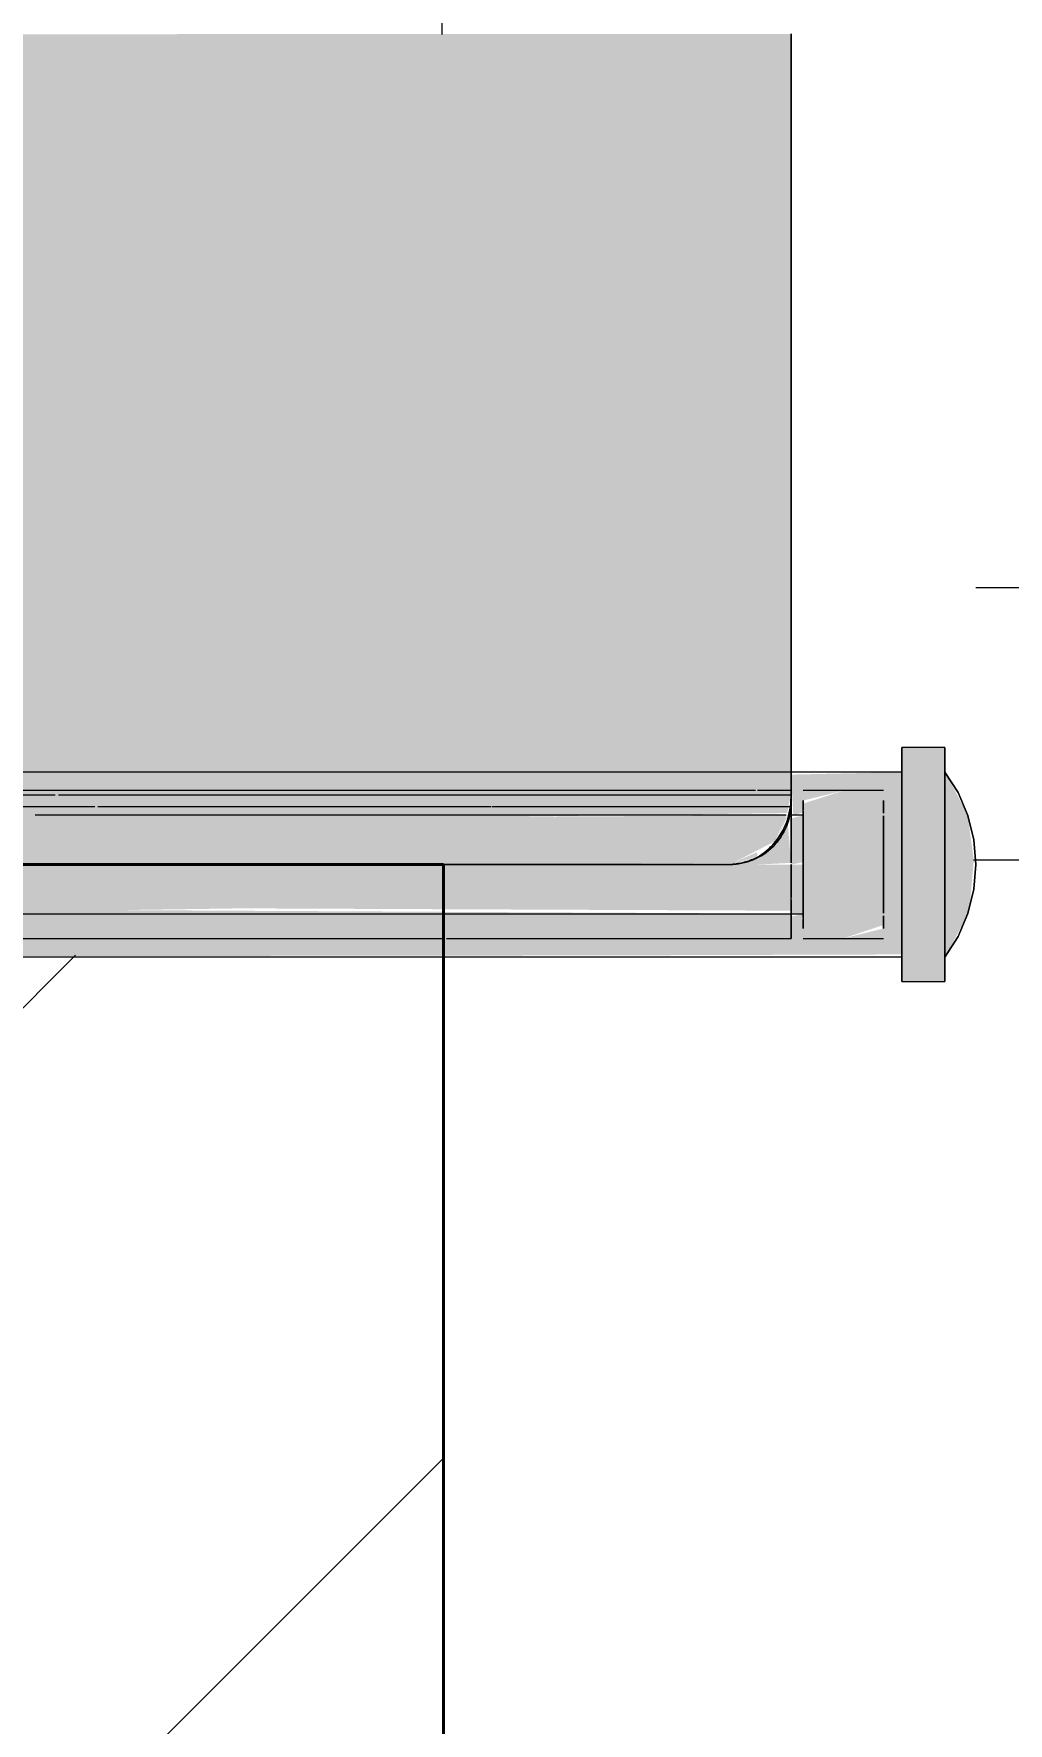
# Model space of a CAD drawing. Header units: millimetres. Extents: x 62702 to 101096, y -2454 to 12271.
# Drawn here: x 90186.2 to 90265.3, y 8930.3 to 9067.5 of the extents above; entities that cross this region are included whole.
import ezdxf

# ---------------------------------------------------------------- set-up
doc = ezdxf.new("R2010")
doc.units = ezdxf.units.MM
for name, color, linetype, lineweight in [('0-1', 7, 'Continuous', 9), ('A-ANNO-DIMS', 7, 'Continuous', 9), ('A-ANNO-DIMS-25', 7, 'Continuous', 9), ('A-DETL-1', 7, 'Continuous', 40), ('A-WALL-PATT', 7, 'Continuous', 9), ('P-SANR-FIXT', 7, 'Continuous', 9), ('P-SANR-FIXT-IDEN', 7, 'Continuous', 9)]:
    doc.layers.add(name, color=color, linetype=linetype, lineweight=lineweight)
doc.layers.add('0-2', color=7, linetype='Continuous', lineweight=9, transparency=0.7)
doc.layers.add('A-DETL-GENF-2', color=7, linetype='Continuous', lineweight=9, true_color=0xe0e0e0)
doc.styles.add('ISOCPEUR_2', font='isocpeur.ttf', dxfattribs={"width": 0.9, "height": 62.5})
doc.dimstyles.new('ISO-2_5_0_9К_БОЛЬШОЙ_1', dxfattribs={"dimscale": 304.8, "dimtxt": 62.248823, "dimasz": 0.123031, "dimexe": 0.098425, "dimexo": 0.246063, "dimgap": 0, "dimtad": 1, "dimdec": 0, "dimrnd": 10, "dimzin": 0, "dimdsep": 46, "dimtxsty": 'ISOCPEUR_2', "dimblk1": 'OBLIQUE', "dimblk2": 'OBLIQUE', "dimsah": 1, "dimcen": 0.09, "dimdle": 0.098425, "dimazin": 0, "dimtfac": 1, "dimtdec": 4, "dimtix": 1, "dimtmove": 0, "dimatfit": 3, "dimfxl": 1, "dimtvp": 1, "dimtolj": 1, "dimtzin": 0, "dimarcsym": 2})

# ---------------------------------------------------------------- blocks, each defined once
blk = doc.blocks.new('Sanitary_Toilet-Accessories_Gessi_Wall-mounted-paper-roll-holder-65449 - Chrome-30913797-Развертка 3_10-3')
at = {"layer": '0-2'}
for points in [[(-67785.27, 9066.4), (-67725.77, 9066.44), (-67725.77, 9067.44), (-67844.77, 9067.4), (-67844.77, 9066.44), (-67791.59, 9066.4)], [(-67759.44, 9007.3), (-67725.77, 9007.5), (-67725.77, 9066.44), (-67844.77, 9066.44), (-67844.77, 9020.34), (-67843.65, 9019.8), (-67840.42, 9017.74), (-67836.82, 9014.21), (-67835.7, 9012.64), (-67834.22, 9010.21), (-67832.87, 9007.49), (-67825.38, 9007.47), (-67759.87, 9007.3)], [(-67714.72, 8990.5), (-67713.27, 8990.5), (-67713.27, 9009.5), (-67716.77, 9009.5), (-67716.77, 8990.5), (-67715.02, 8990.5)], [(-67717.73, 9000), (-67716.77, 9000), (-67716.77, 9007.5), (-67725.77, 9007.3), (-67725.58, 9003.99), (-67724.77, 9004.24), (-67724.77, 9005.2), (-67721.52, 9006), (-67718.27, 9004.95), (-67718.27, 9000)], [(-67713.27, 8992.49), (-67711.59, 8995.58), (-67711.2, 8997.23), (-67710.93, 9000.36), (-67711.42, 9004.01), (-67713.13, 9007.3), (-67713.27, 9007.3), (-67713.27, 8992.5)], [(-67722.33, 9000), (-67718.27, 9000), (-67718.27, 9005.2), (-67721.52, 9006), (-67724.77, 9004.95), (-67724.77, 9000), (-67722.7, 9000)], [(-67725.77, 9000), (-67724.77, 9000.18), (-67724.77, 9004), (-67725.77, 9003.73), (-67725.77, 9000.13)], [(-67832.27, 8992.5), (-67741.36, 8992.62), (-67716.77, 8992.7), (-67716.77, 9000), (-67718.27, 9000), (-67718.27, 8994.8), (-67721.52, 8994), (-67724.77, 8995.04), (-67724.77, 8996), (-67725.77, 8995.76), (-67725.77, 8994.28), (-67805.07, 8994), (-67832.27, 8993.83), (-67832.27, 8992.5)], [(-67800.94, 8996), (-67770.33, 8996.44), (-67725.77, 8996.25), (-67725.77, 9000), (-67831.78, 8999.83), (-67831.81, 8996.16), (-67808.14, 8996.07), (-67802.24, 8996.01)], [(-67724.77, 8996), (-67724.77, 9000), (-67725.77, 9000), (-67725.77, 8996.01)], [(-67721.52, 8994), (-67718.27, 8995.08), (-67718.27, 9000), (-67724.77, 9000), (-67724.77, 8994.8), (-67721.52, 8994)], [(-67725.77, 8995.23), (-67725.77, 8996.01), (-67786.66, 8996.33), (-67808.14, 8996.07), (-67832.15, 8996.02), (-67832.04, 8995.24), (-67728.5, 8995.23)], [(-67792.81, 8994), (-67725.77, 8994.28), (-67725.77, 8995.23), (-67832.35, 8995.2), (-67832.41, 8994.14), (-67797.58, 8994), (-67793.08, 8994)]]:
    blk.add_hatch(color=256, dxfattribs=at).paths.add_polyline_path(points)
h = blk.add_hatch(color=256, dxfattribs=at)
h.paths.add_polyline_path([(-67725.97, 9003.99), (-67725.77, 9004.16), (-67725.96, 9004)])
h.paths.add_polyline_path([(-67788.95, 9005.64), (-67725.77, 9005.76), (-67725.77, 9007.46), (-67803.85, 9007.38), (-67832.99, 9007.24), (-67832.04, 9005.71), (-67789.79, 9005.64)])
h = blk.add_hatch(color=256, dxfattribs=at)
h.paths.add_polyline_path([(-67778.25, 9003.48), (-67726.08, 9004.18), (-67725.77, 9005.76), (-67815.02, 9005.64), (-67832.45, 9005.47), (-67831.83, 9003.84), (-67814.61, 9003.87), (-67793.08, 9003.82), (-67780.93, 9003.54)])
h.paths.add_polyline_path([(-67726.03, 9003.99), (-67725.93, 9004.17), (-67726.03, 9004)])
h = blk.add_hatch(color=256, dxfattribs=at)
h.paths.add_polyline_path([(-67728.41, 9000), (-67725.77, 9000.13), (-67726.05, 9003.59), (-67726.53, 9002.48), (-67727.16, 9001.58), (-67728.85, 9000.38), (-67730.77, 9000), (-67728.5, 9000)])
h.paths.add_polyline_path([(-67841.27, 9000), (-67841.31, 9000.25), (-67841.28, 9000.1)])
h.paths.add_polyline_path([(-67727.43, 9001.49), (-67726.95, 9001.91), (-67727.2, 9001.67)])
h.paths.add_polyline_path([(-67726.15, 9003.99), (-67726, 9004.17), (-67726.15, 9004)])
h = blk.add_hatch(color=256, dxfattribs=at)
h.paths.add_polyline_path([(-67730.77, 9000), (-67728.5, 9000.63), (-67728.78, 9000.46), (-67730.2, 9000.13)])
h.paths.add_polyline_path([(-67750.71, 9000), (-67730.47, 9000.13), (-67727.04, 9001.91), (-67726.24, 9003.75), (-67726.15, 9003.99), (-67787.21, 9003.69), (-67804.44, 9003.97), (-67832.04, 9003.46), (-67831.7, 9000), (-67752.46, 9000)])
h.paths.add_polyline_path([(-67727.04, 9001.67), (-67726.01, 9003.75), (-67726.47, 9002.88), (-67727, 9001.78)])
h = blk.add_hatch(color=256, dxfattribs=at)
h.paths.add_polyline_path([(-67730.77, 9000), (-67728.5, 9000.67), (-67728.53, 9001), (-67730.47, 9000.13)])
h.paths.add_polyline_path([(-67726.78, 9002.34), (-67726.03, 9003.99), (-67726.26, 9003.7), (-67726.74, 9002.45)])
at = {"layer": '0-1'}
for p, q in [((-67713.27, 9009.5), (-67716.77, 9009.5)), ((-67725.77, 9007.5), (-67832.27, 9007.5)), ((-67716.77, 9007.5), (-67725.77, 9007.5)), ((-67728.66, 9006), (-67841.51, 9006)), ((-67725.77, 9006), (-67728.5, 9006)), ((-67718.27, 9006), (-67724.77, 9006)), ((-67726.15, 9004), (-67787.16, 9004)), ((-67724.77, 9004), (-67725.96, 9004)), ((-67838.74, 8996), (-67754, 8996)), ((-67754, 8996), (-67724.77, 8996)), ((-67814.61, 8994), (-67754, 8994)), ((-67753.74, 8994), (-67725.77, 8994)), ((-67724.77, 8994), (-67718.27, 8994)), ((-67832.27, 8992.5), (-67754, 8992.5)), ((-67754, 8992.5), (-67716.77, 8992.5)), ((-67716.77, 8990.5), (-67713.27, 8990.5))]:
    blk.add_line(p, q, dxfattribs=at)
at = {"layer": '0-1', "flags": 128}
for points in [[(-67710.77, 9000), (-67710.92, 9002.01), (-67711.41, 9003.99), (-67712.2, 9005.85), (-67713.27, 9007.51)], [(-67713.27, 9007.51), (-67712.2, 9005.85), (-67711.41, 9003.99), (-67710.92, 9002.01), (-67710.77, 9000)], [(-67713.27, 8992.49), (-67712.2, 8994.15), (-67711.41, 8996.01), (-67710.92, 8997.99), (-67710.77, 9000)], [(-67710.77, 9000), (-67710.92, 8997.99), (-67711.41, 8996.01), (-67712.2, 8994.15), (-67713.27, 8992.49)]]:
    blk.add_lwpolyline(points, dxfattribs=at)
at = {"layer": 'P-SANR-FIXT'}
for p, q in [((-67725.77, 9066.61), (-67725.77, 9067.45)), ((-67725.77, 9067.45), (-67725.77, 9066.69)), ((-67725.77, 9067.44), (-67725.77, 9066.74)), ((-67725.77, 9005.47), (-67725.77, 9067.44)), ((-67725.77, 9066.74), (-67725.77, 9065.69)), ((-67725.77, 9066.62), (-67725.77, 9065.55)), ((-67725.77, 9064.89), (-67725.77, 9066.61)), ((-67725.77, 9066.28), (-67725.77, 9064.76)), ((-67725.77, 9005.5), (-67725.77, 9066.28)), ((-67725.77, 9065.69), (-67725.77, 9060.76)), ((-67725.77, 9065.55), (-67725.77, 9063.2)), ((-67725.77, 9064.76), (-67725.77, 9062.91)), ((-67725.77, 9060.48), (-67725.77, 9064.74)), ((-67725.77, 9063.2), (-67725.77, 9060.27)), ((-67725.77, 9062.91), (-67725.77, 9060.36)), ((-67725.77, 9060.68), (-67725.77, 9025.2)), ((-67725.77, 9058.38), (-67725.77, 9060.4)), ((-67725.77, 9060.29), (-67725.77, 9056.77)), ((-67725.77, 9060.27), (-67725.77, 9057.61)), ((-67725.77, 9036.77), (-67725.77, 9058.09)), ((-67725.77, 9057.61), (-67725.77, 9050.31)), ((-67725.77, 9056.77), (-67725.77, 9054.41)), ((-67725.77, 9054.41), (-67725.77, 9036.16)), ((-67725.77, 9050.18), (-67725.77, 9040.81)), ((-67725.77, 9040.81), (-67725.77, 9037.64)), ((-67725.77, 9037.64), (-67725.77, 9030.18)), ((-67725.77, 9008.05), (-67725.77, 9036.72)), ((-67725.77, 9036.16), (-67725.77, 9031.17)), ((-67725.77, 9031.17), (-67725.77, 9025.34)), ((-67725.77, 9030.18), (-67725.77, 9024.56)), ((-67725.77, 9025.34), (-67725.77, 9019.22)), ((-67725.77, 9025.2), (-67725.77, 9012.83)), ((-67725.77, 9024.56), (-67725.77, 9018.24)), ((-67725.77, 9019.22), (-67725.77, 9013.11)), ((-67725.77, 9018.24), (-67725.77, 9005)), ((-67725.77, 9007.49), (-67725.77, 9018.17)), ((-67725.77, 9017.97), (-67725.77, 9005.47)), ((-67725.77, 9013.11), (-67725.77, 9008.05)), ((-67725.77, 9012.64), (-67725.77, 9007.49)), ((-67716.77, 9009.5), (-67716.77, 9007.66)), ((-67716.77, 8990.5), (-67716.77, 9009.5)), ((-67713.27, 9009.5), (-67713.27, 8990.5)), ((-67713.27, 9007.67), (-67713.27, 9009.5)), ((-67725.77, 9007.47), (-67725.77, 9008.05)), ((-67725.77, 9008.05), (-67725.77, 9007.47)), ((-67725.77, 9007.49), (-67725.77, 9006.95)), ((-67725.77, 9006.95), (-67725.77, 9007.49)), ((-67716.77, 9007.66), (-67716.77, 8992.34)), ((-67716.77, 9000), (-67716.77, 9007.5)), ((-67716.77, 9007.5), (-67716.77, 9000)), ((-67713.27, 9000), (-67713.27, 9007.67)), ((-67713.27, 9007.51), (-67713.27, 8992.49)), ((-67713.27, 9007.51), (-67713.27, 8992.49)), ((-67725.77, 9006.69), (-67725.77, 9007.2)), ((-67725.77, 9007.2), (-67725.77, 9006.69)), ((-67725.77, 9006.69), (-67725.77, 9006.22)), ((-67725.77, 9006.22), (-67725.77, 9006.69)), ((-67725.77, 9006.22), (-67725.77, 9006.68)), ((-67725.77, 9006.68), (-67725.77, 9006.22)), ((-67725.77, 9006.21), (-67725.77, 9005.79)), ((-67725.77, 9005.79), (-67725.77, 9006.21)), ((-67725.77, 9005.76), (-67725.77, 9006)), ((-67725.77, 9004.5), (-67725.77, 9005.91)), ((-67725.77, 9005.91), (-67725.77, 9004.5)), ((-67836.14, 9004.7), (-67785.27, 9004.7)), ((-67785.54, 9005.64), (-67815.02, 9005.64)), ((-67755.52, 9005.64), (-67785.27, 9005.64)), ((-67785.27, 9004.7), (-67782.32, 9004.7)), ((-67782.07, 9004.7), (-67750.13, 9004.7)), ((-67725.77, 9005.64), (-67755.52, 9005.64)), ((-67750.03, 9004.7), (-67725.9, 9004.7)), ((-67725.77, 9004.33), (-67725.77, 9005.59)), ((-67725.77, 9005.5), (-67725.77, 9004.18)), ((-67725.77, 9004.18), (-67725.77, 9005.5)), ((-67725.77, 9005), (-67725.77, 9005.5)), ((-67725.77, 9005.47), (-67725.77, 9004.7)), ((-67725.77, 9004.7), (-67725.77, 9005)), ((-67725.77, 9005), (-67725.77, 9004.62)), ((-67725.77, 9004.6), (-67725.77, 9003.04)), ((-67724.77, 9005.2), (-67724.77, 9004.43)), ((-67724.77, 9004.43), (-67724.77, 9005.2)), ((-67718.27, 9004.18), (-67718.27, 9005.2)), ((-67718.27, 9005.2), (-67718.27, 9004.18)), ((-67725.77, 9000.13), (-67725.77, 9004.31)), ((-67725.77, 9003.1), (-67725.77, 9004.31)), ((-67725.77, 9004.31), (-67725.77, 9003.1)), ((-67725.77, 9004.01), (-67725.77, 9002.88)), ((-67725.77, 9002.88), (-67725.77, 9004.01)), ((-67724.77, 9000), (-67724.77, 9004.41)), ((-67724.77, 9004.33), (-67724.77, 9003.24)), ((-67724.77, 9002.83), (-67724.77, 9004)), ((-67724.77, 9004), (-67724.77, 9002.83)), ((-67724.77, 9003.12), (-67724.77, 9000)), ((-67718.27, 9000), (-67718.27, 9003.94)), ((-67718.27, 9003.94), (-67718.27, 9000)), ((-67725.77, 9003.04), (-67725.77, 9000.15)), ((-67725.77, 9000.14), (-67725.77, 9002.79)), ((-67725.77, 9002.79), (-67725.77, 9000.14)), ((-67725.77, 9002.6), (-67725.77, 9000.13)), ((-67725.77, 9000.13), (-67725.77, 9002.6)), ((-67724.77, 9000), (-67724.77, 9002.73)), ((-67724.77, 9002.73), (-67724.77, 9000)), ((-67785.27, 9000), (-67839.77, 9000)), ((-67754, 9000), (-67785.27, 9000)), ((-67754, 9000), (-67730.77, 9000)), ((-67730.77, 9000), (-67754, 9000)), ((-67725.77, 9000.01), (-67725.77, 8997.39)), ((-67725.77, 9000), (-67725.77, 8997.33)), ((-67725.77, 8996.84), (-67725.77, 9000)), ((-67725.77, 8996.56), (-67725.77, 8999.99)), ((-67724.77, 8996.88), (-67724.77, 9000)), ((-67724.77, 9000), (-67724.77, 8995.59)), ((-67724.77, 8997.27), (-67724.77, 9000)), ((-67724.77, 9000), (-67724.77, 8997.27)), ((-67718.27, 9000), (-67718.27, 8996.06)), ((-67718.27, 8996.06), (-67718.27, 9000)), ((-67716.77, 8992.5), (-67716.77, 9000)), ((-67716.77, 9000), (-67716.77, 8992.5)), ((-67713.27, 8992.33), (-67713.27, 9000)), ((-67725.77, 8997.13), (-67725.77, 8995.37)), ((-67725.77, 8997.06), (-67725.77, 8996.54)), ((-67725.77, 8995.66), (-67725.77, 8996.56)), ((-67725.77, 8995.64), (-67725.77, 8996.55)), ((-67725.77, 8996.45), (-67725.77, 8995.87)), ((-67724.77, 8996), (-67724.77, 8997.17)), ((-67724.77, 8997.17), (-67724.77, 8996)), ((-67724.77, 8995.67), (-67724.77, 8996.76)), ((-67725.77, 8995.65), (-67725.77, 8994.99)), ((-67725.77, 8994), (-67725.77, 8995.64)), ((-67725.77, 8995), (-67725.77, 8995.53)), ((-67725.77, 8995.35), (-67725.77, 8995)), ((-67725.77, 8994.99), (-67725.77, 8994.3)), ((-67724.77, 8994.8), (-67724.77, 8995.57)), ((-67724.77, 8995.57), (-67724.77, 8994.8)), ((-67718.27, 8995.82), (-67718.27, 8994.8)), ((-67718.27, 8994.8), (-67718.27, 8995.82)), ((-67725.77, 8994.28), (-67725.77, 8994)), ((-67716.77, 8992.34), (-67716.77, 8990.5)), ((-67713.27, 8990.5), (-67713.27, 8992.33))]:
    blk.add_line(p, q, dxfattribs=at)
at = {"layer": 'P-SANR-FIXT', "flags": 128}
blk.add_lwpolyline([(-67839.77, 9000), (-67785.27, 9000), (-67754, 9000)], dxfattribs=at)
at = {"layer": 'P-SANR-FIXT'}
for points, knots in [([(-67730.77, 9000), (-67730.4, 9000.01), (-67729.88, 9000.08), (-67729.24, 9000.26), (-67728.62, 9000.51), (-67728.04, 9000.88), (-67727.51, 9001.33), (-67726.8, 9002.06), (-67726, 9003.44), (-67725.77, 9004.76), (-67725.77, 9005.47)], [0, 0, 0, 0, 0.125, 0.1875, 0.25, 0.375, 0.4375, 0.5, 0.75, 1, 1, 1, 1]), ([(-67727.06, 9001.64), (-67726.68, 9002.07), (-67726.01, 9003.12), (-67725.77, 9004.35), (-67725.77, 9005)], [0.530826, 0.530826, 0.530826, 0.530826, 0.75, 1, 1, 1, 1]), ([(-67727.34, 9001.5), (-67727.42, 9001.42), (-67727.61, 9001.23), (-67728.06, 9000.84), (-67728.47, 9000.6), (-67728.77, 9000.46)], [0.5209746, 0.5209746, 0.5209746, 0.5209746, 0.5625, 0.625, 0.75, 0.75, 0.75, 0.75])]:
    blk.add_open_spline(points, degree=3, knots=knots, dxfattribs=at)
for points in [[(-67725.77, 9005), (-67725.77, 9004.35), (-67726.02, 9003.04), (-67727.14, 9001.37), (-67728.8, 9000.26), (-67730.11, 9000), (-67730.77, 9000)], [(-67725.77, 9005.47), (-67725.76, 9005.13), (-67725.79, 9004.79), (-67725.85, 9004.45)], [(-67726.12, 9003.47), (-67726.26, 9003.1), (-67726.46, 9002.71), (-67726.69, 9002.35)], [(-67725.85, 9004.45), (-67725.88, 9004.29), (-67725.95, 9003.96), (-67726.06, 9003.64), (-67726.12, 9003.47)], [(-67726.69, 9002.35), (-67726.85, 9002.09), (-67727.04, 9001.84), (-67727.23, 9001.62)], [(-67728.77, 9000.46), (-67729.06, 9000.33), (-67729.69, 9000.12), (-67730.39, 9000.02), (-67730.77, 9000)], [(-67730.77, 9000), (-67730.11, 9000), (-67729.46, 9000.13), (-67728.85, 9000.38)], [(-67728.85, 9000.38), (-67728.25, 9000.63), (-67727.69, 9001), (-67727.23, 9001.47)]]:
    blk.add_open_spline(points, degree=3, dxfattribs=at)
blk = doc.blocks.new('DIMBLOCK41-Развертка 3_10-3')
at = {"layer": 'A-ANNO-DIMS-25'}
for p, q in [((90913.43, 9099.43), (90913.43, 8125.71)), ((90913.43, 8155.71), (90913.43, 9099.43)), ((89608.43, 8325), (89608.43, 8125.71)), ((89608.43, 8155.71), (89608.43, 8325)), ((89578.43, 8155.71), (90913.43, 8155.71))]:
    blk.add_line(p, q, dxfattribs=at)
at = {"layer": 'A-ANNO-DIMS-25', "lineweight": 20}
for p, q in [((89608.43, 8155.71), (89627.18, 8174.46)), ((90913.43, 8155.71), (90932.18, 8174.46)), ((89608.43, 8155.71), (89589.68, 8136.96)), ((90913.43, 8155.71), (90894.68, 8136.96))]:
    blk.add_line(p, q, dxfattribs=at)
at = {"layer": 'A-ANNO-DIMS-25', "color": 0, "insert": (90187.31, 8237.36), "char_height": 62.5, "width": 176.6909, "attachment_point": 1, "line_spacing_factor": 1.149209, "style": 'ISOCPEUR_2'}
blk.add_mtext('1300', dxfattribs=at)
blk = doc.blocks.new('_Oblique')
at = {"color": 0, "linetype": 'ByBlock', "lineweight": -2}
blk.add_line((-0.5, -0.5), (0.5, 0.5), dxfattribs=at)

msp = doc.modelspace()

# ---------------------------------------------------------------- hatches: boundary and pattern name
at = {"layer": 'A-DETL-GENF-2'}
h = msp.add_hatch(dxfattribs=at)
h.set_pattern_fill('FP_30', color=256, style=0, pattern_type=2)
h.set_pattern_definition([(45, (91308.545, 0), (-35.35534, 35.35534), [])])
h.paths.add_polyline_path([(89839.33, 8400), (89839.33, 8400.71), (89714.43, 8400.71), (89714.43, 8660.36), (89669.43, 8672.71), (89669.43, 8780), (89624.79, 8780), (89655.67, 8664.77), (89619.43, 8664.68), (89619.43, 8400), (89714.43, 8400)])
h.paths.add_polyline_path([(90219.43, 8400), (90219.43, 8667.92), (90207.85, 8655.29), (90182.68, 8634.53), (90165.78, 8623.92), (90139.02, 8611.61), (90123.79, 8607.45), (90123.79, 8400)])
h.paths.add_polyline_path([(90211.86, 8800), (90219.43, 8800), (90219.43, 8992.68), (90169.59, 8992.62), (90140.37, 8992.49), (90139.22, 8989.79), (90137.29, 8986.68), (90134.27, 8983.38), (90131.54, 8981.28), (90129.38, 8979.95), (90124.19, 8978.07), (90119.17, 8977.5), (90112.21, 8978.6), (90108.55, 8980.2), (90105, 8982.55), (90101.73, 8985.79), (90100.44, 8987.63), (90099.12, 8989.79), (90097.42, 8994.24), (90096.72, 8998.81), (90096.61, 9000), (89753.26, 9000), (89754.34, 8958.48), (89758.86, 8800), (90206.63, 8800)])
at = {"layer": 'A-WALL-PATT'}
h = msp.add_hatch(dxfattribs=at)
h.set_pattern_fill('FP_28', color=256, style=0, pattern_type=2)
h.set_pattern_definition([(90, (89618.93, 8400), (-600, 4e-14), []), (180, (89618.93, 8400), (-7e-14, -600), [])])
h.paths.add_polyline_path([(90219.43, 8400), (90891.83, 8400), (90891.83, 8410), (90898.86, 8410), (90898.86, 8432.93), (90901.36, 8432.93), (90901.36, 8602.93), (90902.3, 8606.11), (90903.27, 8607.61), (90903.51, 8608.01), (90906.04, 8609.27), (90908.43, 8610), (90908.43, 10050), (90913.43, 10050), (90913.43, 10200), (89619.43, 10200), (89619.43, 9190), (89649.43, 9190), (89649.43, 9195), (89650.15, 9197.57), (89652.9, 9199.59), (89654.43, 9200), (89680.12, 9199.82), (89682.03, 9199.19), (89683.77, 9197.4), (89684.43, 9194.06), (89684.43, 9190), (89749.43, 9190), (89749.43, 9150), (89753.26, 9000), (90096.68, 9000.17), (90096.94, 9003.52), (90098.19, 9008.13), (90100.39, 9012.37), (90100.96, 9013.23), (90103.26, 9015.91), (90106.79, 9018.72), (90108.95, 9020.05), (90114.14, 9021.93), (90119.17, 9022.5), (90126.12, 9021.4), (90128.67, 9020.49), (90128.67, 9067.44), (90247.67, 9067.4), (90247.67, 9007.46), (90256.67, 9007.54), (90256.67, 9009.5), (90260.17, 9009.5), (90260.3, 9007.3), (90261.84, 9004.42), (90262.31, 9002.67), (90262.57, 8999.28), (90261.84, 8995.58), (90260.3, 8992.7), (90260.17, 8992.27), (90260.17, 8990.5), (90256.67, 8990.5), (90256.67, 8992.5), (90219.43, 8992.5), (90219.43, 8800), (90264.55, 8800), (90264.43, 8780), (90261.47, 8756.49), (90258.93, 8744.82), (90253.93, 8728.18), (90251.88, 8722.41), (90249.22, 8715.98), (90242.01, 8700.99), (90233.27, 8686.26), (90222.65, 8671.5), (90219.43, 8667.92), (90219.43, 8566.7)])
h.paths.add_polyline_path([(90941.04, 8400), (92032.43, 8400), (92032.43, 10200), (91813.43, 10200), (91813.43, 9220), (92016.27, 9220), (92016.27, 9204), (91813.43, 9204), (91813.43, 9200), (90924.43, 9200), (90924.49, 8609.98), (90928.72, 8608.39), (90929.62, 8607.59), (90930.94, 8605.68), (90931.5, 8602.93), (90931.5, 8432.93), (90934.01, 8432.93), (90934.01, 8410), (90941.04, 8410)])
h.paths.add_polyline_path([(90933.43, 8500), (90933.43, 9170), (91793.43, 9170), (91793.43, 8500), (90966.15, 8500)])
h.paths.add_polyline_path([(91796.27, 8500), (91796.27, 9170), (91996.27, 9170), (91996.27, 8500), (91827.3, 8500)])

# ---------------------------------------------------------------- linework, layer by layer
at = {"layer": 'A-DETL-1'}
for p, q in [((90219.43, 9000), (89619.43, 9000)), ((90219.43, 8400), (90219.43, 9000))]:
    msp.add_line(p, q, dxfattribs=at)
at = {"layer": 'P-SANR-FIXT-IDEN'}
msp.add_line((90262.67, 9022.48), (90353.71, 9022.48), dxfattribs=at)

# ---------------------------------------------------------------- block references
at = {"layer": 'P-SANR-FIXT'}
msp.add_blockref('Sanitary_Toilet-Accessories_Gessi_Wall-mounted-paper-roll-holder-65449 - Chrome-30913797-Развертка 3_10-3', (157973.43, 0), dxfattribs=at)

# ---------------------------------------------------------------- dimensions: what is measured, and where the dimension line sits
at = {"layer": 'A-ANNO-DIMS'}
dim = msp.add_linear_dim(base=(90913.43, 8155.71), p1=(89608.43, 8400), p2=(90913.43, 9174.43), dimstyle='ISO-2_5_0_9К_БОЛЬШОЙ_1', override={"dimpost": '<>', "dimfxl": 1517.486236}, dxfattribs=at)
dim.commit()
dim.dimension.update_dxf_attribs({"geometry": 'DIMBLOCK41-Развертка 3_10-3', "text_midpoint": (90260.93, 8186.96)})

doc.saveas('drawing.dxf')
